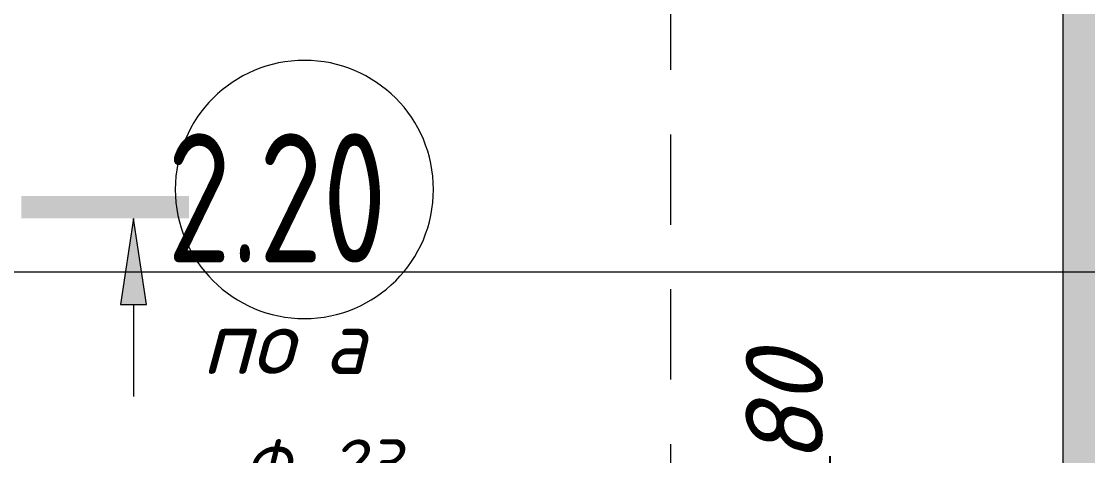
# Model space of a CAD drawing. Header units: millimetres. Extents: x 12986 to 523328, y -9759 to 30092.
# Drawn here: x 324224 to 328354, y 18672 to 20354 of the extents above; entities that cross this region are included whole.
import ezdxf

# ---------------------------------------------------------------- set-up
doc = ezdxf.new("R2010")
doc.units = ezdxf.units.MM
doc.linetypes.add('01 Штриховая _4 мм_', pattern=[600, 350, -250])
for name, color, linetype, lineweight in [('A-ANNO-DIMS', 7, 'Continuous', 9), ('A-ANNO-NOTE', 7, 'Continuous', 9), ('A-ANNO-NOTE-1', 7, 'Continuous', 9), ('A-AREA-IDEN', 7, 'Continuous', 9), ('A-GENM-IDEN', 7, 'Continuous', 9), ('A-WALL-PATT-1', 7, 'Continuous', 5), ('G-ANNO-SYMB-1', 7, '01 Штриховая _4 мм_', 9), ('Оси-1', 7, 'Continuous', 20)]:
    doc.layers.add(name, color=color, linetype=linetype, lineweight=lineweight)
doc.layers.add('A-WALL-3', color=7, linetype='Continuous', lineweight=5, true_color=0x000000)
doc.styles.add('ISOCPEUR_I', font='isocpeui.ttf', dxfattribs={"height": 250})
doc.styles.add('ISOCPEUR_I_2', font='isocpeui.ttf', dxfattribs={"height": 300})
doc.styles.add('СПДС', font='ГОСТ тип А.ttf', dxfattribs={"width": 0.9})
doc.dimstyles.new('ISO-2_0_0_9К_СРЕДНИЙ', dxfattribs={"dimscale": 304.8, "dimtxt": 199.196235, "dimasz": 0.492126, "dimexe": 0.393701, "dimexo": 0, "dimgap": 0, "dimtad": 1, "dimdec": 0, "dimzin": 0, "dimdsep": 46, "dimtxsty": 'ISOCPEUR_I_2', "dimblk1": 'OBLIQUE', "dimblk2": 'OBLIQUE', "dimsah": 1, "dimcen": 0.09, "dimdle": 0.393701, "dimazin": 0, "dimtfac": 1, "dimtdec": 4, "dimtix": 1, "dimtmove": 2, "dimatfit": 3, "dimfxl": 1, "dimtvp": 1, "dimtolj": 1, "dimtzin": 0, "dimarcsym": 2})

# ---------------------------------------------------------------- blocks, each defined once
blk = doc.blocks.new('_Oblique')
at = {"color": 0, "linetype": 'ByBlock', "lineweight": -2}
blk.add_line((-0.5, -0.5), (0.5, 0.5), dxfattribs=at)
blk = doc.blocks.new('*D2386')
at = {"layer": 'A-ANNO-DIMS', "color": 0, "lineweight": -2, "transparency": 16777216}
for p, q in [((327356.8, 18349.1), (327356.8, 18669.1)), ((327250.7, 18549.1), (327476.8, 18549.1)), ((327250.7, 18469.1), (327476.8, 18469.1))]:
    blk.add_line(p, q, dxfattribs=at)
at = {"layer": 'Defpoints', "color": 0, "transparency": 16777216}
for p in [(327250.7, 18549.1), (327356.8, 18549.1), (327250.7, 18469.1)]:
    blk.add_point(p, dxfattribs=at)
at = {"layer": 'A-ANNO-DIMS', "color": 0, "lineweight": -2, "transparency": 16777216, "xscale": 150, "yscale": 150, "zscale": 150}
for p, rotation in [((327356.8, 18549.1), 90), ((327356.8, 18469.1), 270)]:
    blk.add_blockref('_Oblique', p, dxfattribs=dict(at, rotation=rotation))
at = {"layer": 'A-ANNO-DIMS', "color": 0, "transparency": 16777216, "insert": (327028.8, 18635.9), "char_height": 300, "width": 303.391, "attachment_point": 1, "rotation": 90, "line_spacing_factor": 1.149209, "style": 'ISOCPEUR_I_2'}
blk.add_mtext('\\A1;80', dxfattribs=at)
blk = doc.blocks.new('Марка_Помещения - Номер-25198446-Объем проектирования 2 этажа')
at = {"layer": 'A-AREA-IDEN'}
for start, end in [(360, 180), (180, 360)]:
    blk.add_arc((0, 0), 2.5, start, end, dxfattribs=at)

msp = doc.modelspace()

# ---------------------------------------------------------------- hatches: boundary and pattern name
at = {"layer": 'A-ANNO-NOTE'}
for points in [[(324707.90904, 19590.69888), (324873.75712, 19590.69888), (324873.75712, 19677.43547), (324223.75712, 19677.43547), (324223.75712, 19590.69888), (324657.90904, 19590.69888)], [(324607.90904, 19257.05747), (324707.90904, 19257.05747), (324657.90904, 19590.69888)]]:
    msp.add_hatch(color=256, dxfattribs=at).paths.add_polyline_path(points, flags=0)
at = {"layer": 'A-WALL-PATT-1'}
h = msp.add_hatch(dxfattribs=at)
h.set_pattern_fill('FP_7', color=256, style=0, pattern_type=2)
h.set_pattern_definition([(45, (239096.85, -2765.93), (-57.024626, 57.024626), []), (45, (239153.876, -2765.93), (-57.024626, 57.024626), [100.806, -20.161, 3.353, -16.808])])
h.paths.add_polyline_path([(328256.85081, 14504.06731), (328506.85081, 14504.06731), (328506.85081, 24334.06718), (328256.85081, 24334.06718), (328256.85081, 16613.8148)], flags=0)

# ---------------------------------------------------------------- linework, layer by layer
at = {"layer": 'A-ANNO-NOTE-1'}
for p, q in [((324657.90904, 19590.69888), (324607.90904, 19257.05747)), ((324707.90904, 19257.05747), (324657.90904, 19590.69888)), ((324607.90904, 19257.05747), (324707.90904, 19257.05747)), ((324657.90904, 19257.05747), (324657.90904, 18900.80747))]:
    msp.add_line(p, q, dxfattribs=at)
at = {"layer": 'A-WALL-3'}
msp.add_line((328256.85081, 20664.06718), (328256.85081, 18549.06718), dxfattribs=at)
at = {"layer": 'G-ANNO-SYMB-1'}
msp.add_line((326739.49554, -7433.80816), (326739.49554, 25621.66689), dxfattribs=at)
at = {"layer": 'Оси-1'}
msp.add_line((234936.85079, 19384.06737), (365048.47884, 19384.06737), dxfattribs=at)

# ---------------------------------------------------------------- block references
at = {"layer": 'A-AREA-IDEN', "xscale": 199.9999999999999, "yscale": 199.9999999999999, "zscale": 199.9999999999999}
msp.add_blockref('Марка_Помещения - Номер-25198446-Объем проектирования 2 этажа', (325319.97407, 19702.86296), dxfattribs=at)

# ---------------------------------------------------------------- texts
at = {"layer": 'A-ANNO-NOTE-1', "char_height": 250, "attachment_point": 1, "style": 'ISOCPEUR_I'}
for s, insert, width in [('по', (324922.42534, 19237.53047), 404.0505), ('\\fISOCPEUR|b0|i1|c204|p34|;\\W.9;а', (325398.67534, 19237.53047), 223.6708125)]:
    msp.add_mtext(s, dxfattribs=dict(at, insert=insert, width=width))
at = {"layer": 'A-AREA-IDEN', "insert": (324788.50777, 19919.98157), "char_height": 500, "width": 1327.5945, "attachment_point": 1, "style": 'СПДС'}
msp.add_mtext('2.20', dxfattribs=at)
at = {"layer": 'A-GENM-IDEN', "char_height": 200, "attachment_point": 1, "style": 'ISOCPEUR_I_2'}
for s, insert, width in [('\\fISOCPEUR|b0|i1|c204|p34|;\\W.9;Ф', (325083.36752, 18734.71097), 230.886), ('-23', (325273.86752, 18734.71097), 476.202375)]:
    msp.add_mtext(s, dxfattribs=dict(at, insert=insert, width=width))

# ---------------------------------------------------------------- dimensions: what is measured, and where the dimension line sits
at = {"layer": 'A-ANNO-DIMS'}
dim = msp.add_linear_dim(base=(327356.78547, 18549.06718), p1=(327250.71945, 18469.06718), p2=(327250.71945, 18549.06718), angle=90, dimstyle='ISO-2_0_0_9К_СРЕДНИЙ', override={"dimpost": '<>', "dimfxl": 80}, dxfattribs=at)
dim.commit()
dim.dimension.update_dxf_attribs({"geometry": '*D2386', "text_midpoint": (327228.82765, 18787.56168), "dimtype": 160, "text_rotation": 90})

doc.saveas('drawing.dxf')
